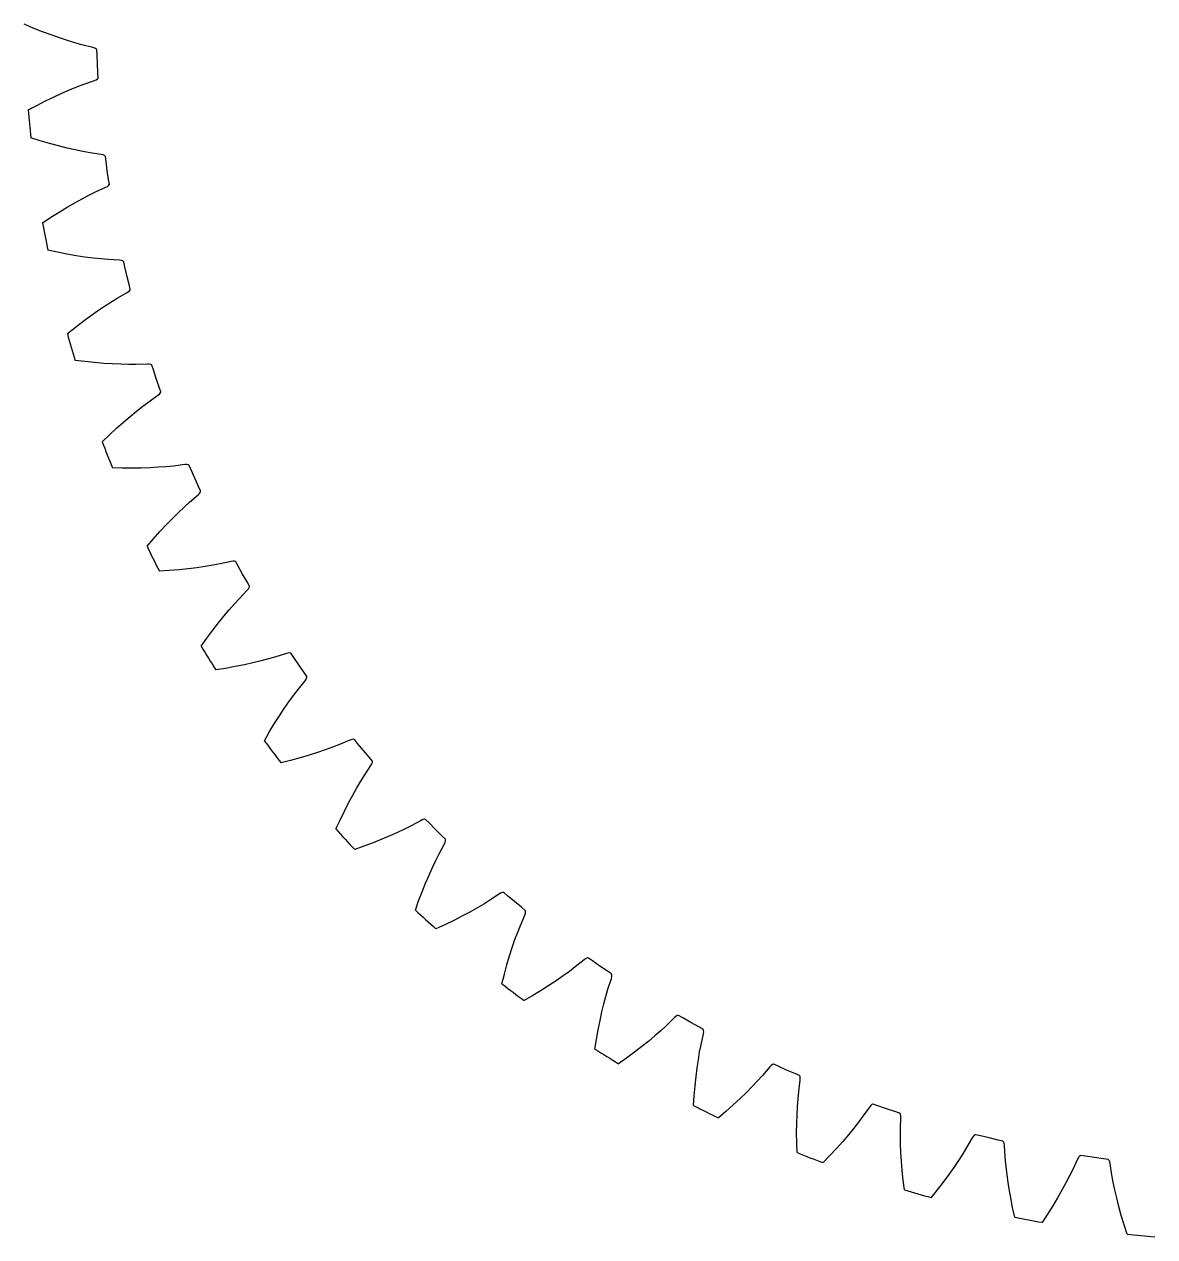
# Model space of a CAD drawing. Extents: x -35 to 35, y -35 to 35.
# Drawn here: x -35 to -2.83, y -34.88 to -0.4 of the extents above; entities that cross this region are included whole.
import ezdxf

# ---------------------------------------------------------------- set-up
doc = ezdxf.new("R2010")
doc.units = 0

msp = doc.modelspace()

# ---------------------------------------------------------------- linework, layer by layer
at = {"layer": 'layer0'}
for p, q in [((-34.74, -0.505), (-34.998, -0.396)), ((-34.481, -0.608), (-34.74, -0.505)), ((-34.232, -0.701), (-34.481, -0.608)), ((-33.996, -0.783), (-34.232, -0.701)), ((-33.771, -0.857), (-33.996, -0.783)), ((-33.558, -0.922), (-33.771, -0.857)), ((-33.356, -0.979), (-33.558, -0.922)), ((-33.045, -1.057), (-33.356, -0.979)), ((-32.994, -1.074), (-33.045, -1.057)), ((-32.957, -1.093), (-32.994, -1.074)), ((-32.936, -1.114), (-32.957, -1.093)), ((-32.932, -1.124), (-32.936, -1.114)), ((-32.926, -1.263), (-32.932, -1.124)), ((-32.915, -1.522), (-32.926, -1.263)), ((-32.902, -1.78), (-32.915, -1.522)), ((-33.304, -2.103), (-33.002, -1.996)), ((-33.002, -1.996), (-32.952, -1.975)), ((-32.952, -1.975), (-32.918, -1.953)), ((-32.918, -1.953), (-32.899, -1.93)), ((-32.895, -1.919), (-32.902, -1.78)), ((-32.899, -1.93), (-32.895, -1.919)), ((-34.151, -2.461), (-33.924, -2.357)), ((-33.924, -2.357), (-33.706, -2.262)), ((-33.706, -2.262), (-33.5, -2.178)), ((-33.5, -2.178), (-33.304, -2.103)), ((-34.885, -2.835), (-34.639, -2.703)), ((-34.639, -2.703), (-34.39, -2.576)), ((-34.39, -2.576), (-34.151, -2.461)), ((-34.545, -3.708), (-34.812, -3.623)), ((-34.278, -3.787), (-34.545, -3.708)), ((-34.022, -3.856), (-34.278, -3.787)), ((-33.779, -3.917), (-34.022, -3.856)), ((-33.548, -3.97), (-33.779, -3.917)), ((-33.33, -4.014), (-33.548, -3.97)), ((-33.123, -4.052), (-33.33, -4.014)), ((-32.806, -4.102), (-33.123, -4.052)), ((-32.754, -4.114), (-32.806, -4.102)), ((-32.716, -4.129), (-32.754, -4.114)), ((-32.693, -4.148), (-32.716, -4.129)), ((-32.687, -4.158), (-32.693, -4.148)), ((-32.669, -4.296), (-32.687, -4.158)), ((-32.634, -4.552), (-32.669, -4.296)), ((-32.597, -4.808), (-32.634, -4.552)), ((-32.577, -4.946), (-32.597, -4.808)), ((-33.156, -5.26), (-32.968, -5.167)), ((-32.968, -5.167), (-32.677, -5.033)), ((-32.677, -5.033), (-32.629, -5.007)), ((-32.629, -5.007), (-32.597, -4.982)), ((-32.597, -4.982), (-32.58, -4.957)), ((-32.58, -4.957), (-32.577, -4.946)), ((-33.778, -5.601), (-33.562, -5.477)), ((-33.562, -5.477), (-33.353, -5.363)), ((-33.353, -5.363), (-33.156, -5.26)), ((-34.241, -5.887), (-34.006, -5.738)), ((-34.006, -5.738), (-33.778, -5.601)), ((-34.475, -6.042), (-34.241, -5.887)), ((-34.056, -6.88), (-34.329, -6.82)), ((-33.782, -6.933), (-34.056, -6.88)), ((-33.521, -6.979), (-33.782, -6.933)), ((-33.274, -7.017), (-33.521, -6.979)), ((-33.038, -7.048), (-33.274, -7.017)), ((-32.818, -7.073), (-33.038, -7.048)), ((-32.608, -7.091), (-32.818, -7.073)), ((-32.288, -7.111), (-32.608, -7.091)), ((-32.234, -7.118), (-32.288, -7.111)), ((-32.195, -7.13), (-32.234, -7.118)), ((-32.171, -7.147), (-32.195, -7.13)), ((-32.164, -7.156), (-32.171, -7.147)), ((-32.133, -7.292), (-32.164, -7.156)), ((-32.075, -7.544), (-32.133, -7.292)), ((-32.015, -7.796), (-32.075, -7.544)), ((-31.982, -7.931), (-32.015, -7.796)), ((-31.984, -7.942), (-31.982, -7.931)), ((-32.53, -8.297), (-32.35, -8.187)), ((-32.35, -8.187), (-32.073, -8.026)), ((-32.073, -8.026), (-32.028, -7.996)), ((-32.028, -7.996), (-31.998, -7.968)), ((-31.998, -7.968), (-31.984, -7.942)), ((-33.117, -8.694), (-32.913, -8.55)), ((-32.913, -8.55), (-32.716, -8.417)), ((-32.716, -8.417), (-32.53, -8.297)), ((-33.552, -9.022), (-33.331, -8.852)), ((-33.331, -8.852), (-33.117, -8.694)), ((-33.77, -9.197), (-33.552, -9.022)), ((-33.276, -9.993), (-33.553, -9.958)), ((-32.998, -10.021), (-33.276, -9.993)), ((-32.734, -10.042), (-32.998, -10.021)), ((-32.484, -10.057), (-32.734, -10.042)), ((-32.247, -10.066), (-32.484, -10.057)), ((-32.025, -10.07), (-32.247, -10.066)), ((-31.815, -10.07), (-32.025, -10.07)), ((-31.494, -10.06), (-31.815, -10.07)), ((-31.44, -10.062), (-31.494, -10.06)), ((-31.4, -10.07), (-31.44, -10.062)), ((-31.374, -10.085), (-31.4, -10.07)), ((-31.367, -10.094), (-31.374, -10.085)), ((-31.323, -10.226), (-31.367, -10.094)), ((-31.242, -10.471), (-31.323, -10.226)), ((-31.159, -10.716), (-31.242, -10.471)), ((-31.457, -11.137), (-31.195, -10.951)), ((-31.195, -10.951), (-31.153, -10.917)), ((-31.114, -10.848), (-31.159, -10.716)), ((-31.153, -10.917), (-31.127, -10.886)), ((-31.127, -10.886), (-31.114, -10.86)), ((-31.114, -10.86), (-31.114, -10.848)), ((-31.8, -11.4), (-31.625, -11.263)), ((-31.625, -11.263), (-31.457, -11.137)), ((-32.372, -11.889), (-32.174, -11.713)), ((-32.174, -11.713), (-31.984, -11.55)), ((-31.984, -11.55), (-31.8, -11.4)), ((-32.577, -12.079), (-32.372, -11.889)), ((-32.777, -12.273), (-32.577, -12.079)), ((-32.212, -13.02), (-32.491, -13.012)), ((-31.933, -13.023), (-32.212, -13.02)), ((-31.668, -13.02), (-31.933, -13.023)), ((-31.418, -13.012), (-31.668, -13.02)), ((-31.181, -12.999), (-31.418, -13.012)), ((-30.959, -12.982), (-31.181, -12.999)), ((-30.75, -12.962), (-30.959, -12.982)), ((-30.432, -12.923), (-30.75, -12.962)), ((-30.378, -12.92), (-30.432, -12.923)), ((-30.337, -12.925), (-30.378, -12.92)), ((-30.31, -12.936), (-30.337, -12.925)), ((-30.302, -12.945), (-30.31, -12.936)), ((-30.246, -13.072), (-30.302, -12.945)), ((-30.142, -13.309), (-30.246, -13.072)), ((-30.037, -13.545), (-30.142, -13.309)), ((-30.295, -13.992), (-30.052, -13.783)), ((-30.052, -13.783), (-30.013, -13.745)), ((-29.98, -13.672), (-30.037, -13.545)), ((-30.013, -13.745), (-29.989, -13.712)), ((-29.989, -13.712), (-29.98, -13.684)), ((-29.98, -13.684), (-29.98, -13.672)), ((-30.613, -14.286), (-30.451, -14.133)), ((-30.451, -14.133), (-30.295, -13.992)), ((-30.956, -14.631), (-30.782, -14.452)), ((-30.782, -14.452), (-30.613, -14.286)), ((-31.323, -15.033), (-31.137, -14.825)), ((-31.137, -14.825), (-30.956, -14.631)), ((-31.505, -15.245), (-31.323, -15.033)), ((-30.083, -15.855), (-30.331, -15.886)), ((-29.848, -15.82), (-30.083, -15.855)), ((-29.629, -15.783), (-29.848, -15.82)), ((-29.423, -15.744), (-29.629, -15.783)), ((-29.109, -15.676), (-29.423, -15.744)), ((-29.056, -15.668), (-29.109, -15.676)), ((-29.015, -15.669), (-29.056, -15.668)), ((-28.987, -15.678), (-29.015, -15.669)), ((-28.978, -15.685), (-28.987, -15.678)), ((-28.911, -15.807), (-28.978, -15.685)), ((-28.786, -16.034), (-28.911, -15.807)), ((-30.873, -15.937), (-31.152, -15.954)), ((-30.595, -15.914), (-30.873, -15.937)), ((-30.331, -15.886), (-30.595, -15.914)), ((-28.659, -16.259), (-28.786, -16.034)), ((-28.875, -16.727), (-28.652, -16.497)), ((-28.591, -16.38), (-28.659, -16.259)), ((-28.652, -16.497), (-28.617, -16.456)), ((-28.617, -16.456), (-28.596, -16.421)), ((-28.596, -16.421), (-28.589, -16.392)), ((-28.589, -16.392), (-28.591, -16.38)), ((-29.164, -17.049), (-29.017, -16.882)), ((-29.017, -16.882), (-28.875, -16.727)), ((-29.474, -17.425), (-29.317, -17.231)), ((-29.317, -17.231), (-29.164, -17.049)), ((-29.636, -17.635), (-29.474, -17.425)), ((-29.964, -18.087), (-29.802, -17.859)), ((-29.802, -17.859), (-29.636, -17.635)), ((-27.445, -18.279), (-27.486, -18.282)), ((-27.417, -18.286), (-27.445, -18.279)), ((-28.736, -18.617), (-28.996, -18.669)), ((-28.492, -18.563), (-28.736, -18.617)), ((-28.261, -18.507), (-28.492, -18.563)), ((-28.047, -18.45), (-28.261, -18.507)), ((-27.844, -18.392), (-28.047, -18.45)), ((-27.539, -18.295), (-27.844, -18.392)), ((-27.486, -18.282), (-27.539, -18.295)), ((-27.407, -18.292), (-27.417, -18.286)), ((-27.329, -18.407), (-27.407, -18.292)), ((-27.184, -18.621), (-27.329, -18.407)), ((-27.037, -18.834), (-27.184, -18.621)), ((-29.271, -18.717), (-29.547, -18.761)), ((-28.996, -18.669), (-29.271, -18.717)), ((-26.958, -18.948), (-27.037, -18.834)), ((-26.959, -18.989), (-26.955, -18.96)), ((-26.955, -18.96), (-26.958, -18.948)), ((-27.208, -19.32), (-27.008, -19.07)), ((-27.008, -19.07), (-26.977, -19.026)), ((-26.977, -19.026), (-26.959, -18.989)), ((-27.466, -19.667), (-27.336, -19.488)), ((-27.336, -19.488), (-27.208, -19.32)), ((-27.74, -20.07), (-27.602, -19.862)), ((-27.602, -19.862), (-27.466, -19.667)), ((-28.027, -20.533), (-27.883, -20.294)), ((-27.883, -20.294), (-27.74, -20.07)), ((-28.167, -20.775), (-28.027, -20.533)), ((-26.433, -21.036), (-26.658, -21.113)), ((-26.225, -20.959), (-26.433, -21.036)), ((-26.029, -20.883), (-26.225, -20.959)), ((-25.733, -20.758), (-26.029, -20.883)), ((-25.682, -20.74), (-25.733, -20.758)), ((-25.642, -20.733), (-25.682, -20.74)), ((-25.613, -20.737), (-25.642, -20.733)), ((-25.602, -20.743), (-25.613, -20.737)), ((-25.514, -20.85), (-25.602, -20.743)), ((-25.35, -21.05), (-25.514, -20.85)), ((-27.419, -21.338), (-27.69, -21.407)), ((-27.15, -21.265), (-27.419, -21.338)), ((-26.896, -21.189), (-27.15, -21.265)), ((-26.658, -21.113), (-26.896, -21.189)), ((-25.184, -21.248), (-25.35, -21.05)), ((-25.094, -21.355), (-25.184, -21.248)), ((-25.09, -21.366), (-25.094, -21.355)), ((-25.092, -21.396), (-25.09, -21.366)), ((-25.31, -21.748), (-25.133, -21.481)), ((-25.133, -21.481), (-25.106, -21.434)), ((-25.106, -21.434), (-25.092, -21.396)), ((-25.535, -22.118), (-25.421, -21.927)), ((-25.421, -21.927), (-25.31, -21.748)), ((-25.77, -22.544), (-25.652, -22.324)), ((-25.652, -22.324), (-25.535, -22.118)), ((-25.891, -22.78), (-25.77, -22.544)), ((-26.13, -23.285), (-26.013, -23.031)), ((-26.013, -23.031), (-25.891, -22.78)), ((-23.708, -23.043), (-23.991, -23.195)), ((-23.659, -23.021), (-23.708, -23.043)), ((-23.619, -23.011), (-23.659, -23.021)), ((-23.59, -23.012), (-23.619, -23.011)), ((-23.579, -23.017), (-23.59, -23.012)), ((-23.481, -23.116), (-23.579, -23.017)), ((-24.38, -23.385), (-24.596, -23.482)), ((-24.179, -23.289), (-24.38, -23.385)), ((-23.991, -23.195), (-24.179, -23.289)), ((-23.299, -23.299), (-23.481, -23.116)), ((-23.116, -23.481), (-23.299, -23.299)), ((-25.333, -23.777), (-25.597, -23.87)), ((-25.072, -23.679), (-25.333, -23.777)), ((-24.826, -23.58), (-25.072, -23.679)), ((-24.596, -23.482), (-24.826, -23.58)), ((-23.195, -23.991), (-23.043, -23.708)), ((-23.017, -23.579), (-23.116, -23.481)), ((-23.043, -23.708), (-23.021, -23.659)), ((-23.021, -23.659), (-23.011, -23.619)), ((-23.012, -23.59), (-23.017, -23.579)), ((-23.011, -23.619), (-23.012, -23.59)), ((-23.289, -24.179), (-23.195, -23.991)), ((-23.482, -24.596), (-23.385, -24.38)), ((-23.385, -24.38), (-23.289, -24.179)), ((-23.679, -25.072), (-23.58, -24.826)), ((-23.58, -24.826), (-23.482, -24.596)), ((-23.777, -25.333), (-23.679, -25.072)), ((-21.481, -25.133), (-21.748, -25.31)), ((-21.434, -25.106), (-21.481, -25.133)), ((-21.396, -25.092), (-21.434, -25.106)), ((-21.366, -25.09), (-21.396, -25.092)), ((-21.355, -25.094), (-21.366, -25.09)), ((-21.248, -25.184), (-21.355, -25.094)), ((-23.87, -25.597), (-23.777, -25.333)), ((-21.927, -25.421), (-22.118, -25.535)), ((-21.748, -25.31), (-21.927, -25.421)), ((-21.05, -25.35), (-21.248, -25.184)), ((-20.85, -25.514), (-21.05, -25.35)), ((-20.743, -25.602), (-20.85, -25.514)), ((-22.544, -25.77), (-22.78, -25.891)), ((-22.324, -25.652), (-22.544, -25.77)), ((-22.118, -25.535), (-22.324, -25.652)), ((-20.883, -26.029), (-20.758, -25.733)), ((-20.758, -25.733), (-20.74, -25.682)), ((-20.737, -25.613), (-20.743, -25.602)), ((-20.74, -25.682), (-20.733, -25.642)), ((-20.733, -25.642), (-20.737, -25.613)), ((-23.031, -26.013), (-23.285, -26.13)), ((-22.78, -25.891), (-23.031, -26.013)), ((-20.959, -26.225), (-20.883, -26.029)), ((-21.113, -26.658), (-21.036, -26.433)), ((-21.036, -26.433), (-20.959, -26.225)), ((-21.265, -27.15), (-21.189, -26.896)), ((-21.189, -26.896), (-21.113, -26.658)), ((-21.338, -27.419), (-21.265, -27.15)), ((-19.32, -27.208), (-19.488, -27.336)), ((-19.07, -27.008), (-19.32, -27.208)), ((-19.026, -26.977), (-19.07, -27.008)), ((-18.989, -26.959), (-19.026, -26.977)), ((-18.96, -26.955), (-18.989, -26.959)), ((-18.948, -26.958), (-18.96, -26.955)), ((-18.834, -27.037), (-18.948, -26.958)), ((-18.621, -27.184), (-18.834, -27.037)), ((-18.407, -27.329), (-18.621, -27.184)), ((-21.407, -27.69), (-21.338, -27.419)), ((-19.667, -27.466), (-19.862, -27.602)), ((-19.488, -27.336), (-19.667, -27.466)), ((-18.292, -27.407), (-18.407, -27.329)), ((-18.392, -27.844), (-18.295, -27.539)), ((-18.295, -27.539), (-18.282, -27.486)), ((-18.286, -27.417), (-18.292, -27.407)), ((-18.279, -27.445), (-18.286, -27.417)), ((-18.282, -27.486), (-18.279, -27.445)), ((-20.294, -27.883), (-20.533, -28.027)), ((-20.07, -27.74), (-20.294, -27.883)), ((-19.862, -27.602), (-20.07, -27.74)), ((-18.45, -28.047), (-18.392, -27.844)), ((-20.533, -28.027), (-20.775, -28.167)), ((-18.563, -28.492), (-18.507, -28.261)), ((-18.507, -28.261), (-18.45, -28.047)), ((-18.617, -28.736), (-18.563, -28.492)), ((-16.456, -28.617), (-16.497, -28.652)), ((-16.421, -28.596), (-16.456, -28.617)), ((-16.392, -28.589), (-16.421, -28.596)), ((-16.38, -28.591), (-16.392, -28.589)), ((-16.259, -28.659), (-16.38, -28.591)), ((-18.669, -28.996), (-18.617, -28.736)), ((-16.727, -28.875), (-16.882, -29.017)), ((-16.497, -28.652), (-16.727, -28.875)), ((-16.034, -28.786), (-16.259, -28.659)), ((-15.807, -28.911), (-16.034, -28.786)), ((-15.685, -28.978), (-15.807, -28.911)), ((-18.761, -29.547), (-18.717, -29.271)), ((-18.717, -29.271), (-18.669, -28.996)), ((-17.049, -29.164), (-17.231, -29.317)), ((-16.882, -29.017), (-17.049, -29.164)), ((-15.744, -29.423), (-15.676, -29.109)), ((-15.678, -28.987), (-15.685, -28.978)), ((-15.669, -29.015), (-15.678, -28.987)), ((-15.676, -29.109), (-15.668, -29.056)), ((-15.668, -29.056), (-15.669, -29.015)), ((-17.635, -29.636), (-17.859, -29.802)), ((-17.425, -29.474), (-17.635, -29.636)), ((-17.231, -29.317), (-17.425, -29.474)), ((-15.82, -29.848), (-15.783, -29.629)), ((-15.783, -29.629), (-15.744, -29.423)), ((-17.859, -29.802), (-18.087, -29.964)), ((-15.855, -30.083), (-15.82, -29.848)), ((-13.712, -29.989), (-13.745, -30.013)), ((-13.684, -29.98), (-13.712, -29.989)), ((-13.672, -29.98), (-13.684, -29.98)), ((-13.545, -30.037), (-13.672, -29.98)), ((-15.914, -30.595), (-15.886, -30.331)), ((-15.886, -30.331), (-15.855, -30.083)), ((-13.992, -30.295), (-14.133, -30.451)), ((-13.783, -30.052), (-13.992, -30.295)), ((-13.745, -30.013), (-13.783, -30.052)), ((-13.309, -30.142), (-13.545, -30.037)), ((-13.072, -30.246), (-13.309, -30.142)), ((-12.945, -30.302), (-13.072, -30.246)), ((-12.936, -30.31), (-12.945, -30.302)), ((-12.925, -30.337), (-12.936, -30.31)), ((-12.92, -30.378), (-12.925, -30.337)), ((-15.937, -30.873), (-15.914, -30.595)), ((-14.286, -30.613), (-14.452, -30.782)), ((-14.133, -30.451), (-14.286, -30.613)), ((-12.962, -30.75), (-12.923, -30.432)), ((-12.923, -30.432), (-12.92, -30.378)), ((-15.954, -31.152), (-15.937, -30.873)), ((-14.631, -30.956), (-14.825, -31.137)), ((-14.452, -30.782), (-14.631, -30.956)), ((-12.999, -31.181), (-12.982, -30.959)), ((-12.982, -30.959), (-12.962, -30.75)), ((-15.033, -31.323), (-15.245, -31.505)), ((-14.825, -31.137), (-15.033, -31.323)), ((-13.012, -31.418), (-12.999, -31.181)), ((-10.951, -31.195), (-11.137, -31.457)), ((-10.917, -31.153), (-10.951, -31.195)), ((-10.886, -31.127), (-10.917, -31.153)), ((-10.86, -31.114), (-10.886, -31.127)), ((-10.848, -31.114), (-10.86, -31.114)), ((-10.716, -31.159), (-10.848, -31.114)), ((-10.471, -31.242), (-10.716, -31.159)), ((-10.226, -31.323), (-10.471, -31.242)), ((-10.094, -31.367), (-10.226, -31.323)), ((-10.085, -31.374), (-10.094, -31.367)), ((-10.07, -31.4), (-10.085, -31.374)), ((-13.023, -31.933), (-13.02, -31.668)), ((-13.02, -31.668), (-13.012, -31.418)), ((-11.263, -31.625), (-11.4, -31.8)), ((-11.137, -31.457), (-11.263, -31.625)), ((-10.062, -31.44), (-10.07, -31.4)), ((-10.07, -31.815), (-10.06, -31.494)), ((-10.06, -31.494), (-10.062, -31.44)), ((-13.02, -32.212), (-13.023, -31.933)), ((-11.55, -31.984), (-11.713, -32.174)), ((-11.4, -31.8), (-11.55, -31.984)), ((-10.07, -32.025), (-10.07, -31.815)), ((-10.066, -32.247), (-10.07, -32.025)), ((-8.026, -32.073), (-8.187, -32.35)), ((-7.996, -32.028), (-8.026, -32.073)), ((-7.968, -31.998), (-7.996, -32.028)), ((-7.942, -31.984), (-7.968, -31.998)), ((-7.931, -31.982), (-7.942, -31.984)), ((-7.796, -32.015), (-7.931, -31.982)), ((-7.544, -32.075), (-7.796, -32.015)), ((-7.292, -32.133), (-7.544, -32.075)), ((-13.012, -32.491), (-13.02, -32.212)), ((-11.889, -32.372), (-12.079, -32.577)), ((-11.713, -32.174), (-11.889, -32.372)), ((-10.057, -32.484), (-10.066, -32.247)), ((-8.187, -32.35), (-8.297, -32.53)), ((-7.156, -32.164), (-7.292, -32.133)), ((-7.147, -32.171), (-7.156, -32.164)), ((-7.13, -32.195), (-7.147, -32.171)), ((-7.118, -32.234), (-7.13, -32.195)), ((-7.111, -32.288), (-7.118, -32.234)), ((-7.091, -32.608), (-7.111, -32.288)), ((-12.079, -32.577), (-12.273, -32.777)), ((-10.042, -32.734), (-10.057, -32.484)), ((-10.021, -32.998), (-10.042, -32.734)), ((-8.417, -32.716), (-8.55, -32.913)), ((-8.297, -32.53), (-8.417, -32.716)), ((-7.073, -32.818), (-7.091, -32.608)), ((-5.033, -32.677), (-5.167, -32.968)), ((-5.007, -32.629), (-5.033, -32.677)), ((-4.982, -32.597), (-5.007, -32.629)), ((-4.957, -32.58), (-4.982, -32.597)), ((-4.946, -32.577), (-4.957, -32.58)), ((-4.808, -32.597), (-4.946, -32.577)), ((-4.552, -32.634), (-4.808, -32.597)), ((-4.296, -32.669), (-4.552, -32.634)), ((-4.158, -32.687), (-4.296, -32.669)), ((-4.148, -32.693), (-4.158, -32.687)), ((-4.129, -32.716), (-4.148, -32.693)), ((-4.114, -32.754), (-4.129, -32.716)), ((-4.102, -32.806), (-4.114, -32.754)), ((-9.993, -33.276), (-10.021, -32.998)), ((-8.55, -32.913), (-8.694, -33.117)), ((-7.048, -33.038), (-7.073, -32.818)), ((-7.017, -33.274), (-7.048, -33.038)), ((-5.167, -32.968), (-5.26, -33.156)), ((-4.052, -33.123), (-4.102, -32.806)), ((-9.958, -33.553), (-9.993, -33.276)), ((-8.852, -33.331), (-9.022, -33.552)), ((-8.694, -33.117), (-8.852, -33.331)), ((-6.979, -33.521), (-7.017, -33.274)), ((-5.363, -33.353), (-5.477, -33.562)), ((-5.26, -33.156), (-5.363, -33.353)), ((-4.014, -33.33), (-4.052, -33.123)), ((-3.97, -33.548), (-4.014, -33.33)), ((-9.022, -33.552), (-9.197, -33.77)), ((-6.933, -33.782), (-6.979, -33.521)), ((-6.88, -34.056), (-6.933, -33.782)), ((-5.601, -33.778), (-5.738, -34.006)), ((-5.477, -33.562), (-5.601, -33.778)), ((-3.917, -33.779), (-3.97, -33.548)), ((-3.856, -34.022), (-3.917, -33.779)), ((-6.82, -34.329), (-6.88, -34.056)), ((-5.738, -34.006), (-5.887, -34.241)), ((-3.787, -34.278), (-3.856, -34.022)), ((-5.887, -34.241), (-6.042, -34.475)), ((-3.708, -34.545), (-3.787, -34.278)), ((-3.623, -34.812), (-3.708, -34.545))]:
    msp.add_line(p, q, dxfattribs=at)
for start, end in [(184.646, 185.9422), (189.9401, 191.2364), (195.2342, 196.5305), (200.5283, 201.8246), (205.8225, 207.1187), (211.1166, 212.4128), (216.4107, 217.7069), (221.7048, 223.0011), (226.9989, 228.2952), (232.2931, 233.5893), (237.5872, 238.8834), (242.8813, 244.1775), (248.1754, 249.4717), (253.4695, 254.7658), (258.7636, 260.0599), (264.0578, 265.354)]:
    msp.add_arc((0, 0), 35, start, end, dxfattribs=at)
at = {"layer": 'layer1'}
for p, q in [((-34.74, -0.505), (-34.998, -0.396)), ((-34.481, -0.608), (-34.74, -0.505)), ((-34.232, -0.701), (-34.481, -0.608)), ((-33.996, -0.783), (-34.232, -0.701)), ((-33.771, -0.857), (-33.996, -0.783)), ((-33.558, -0.922), (-33.771, -0.857)), ((-33.356, -0.979), (-33.558, -0.922)), ((-33.045, -1.057), (-33.356, -0.979)), ((-32.994, -1.074), (-33.045, -1.057)), ((-32.957, -1.093), (-32.994, -1.074)), ((-32.936, -1.114), (-32.957, -1.093)), ((-32.932, -1.124), (-32.936, -1.114)), ((-32.926, -1.263), (-32.932, -1.124)), ((-32.915, -1.522), (-32.926, -1.263)), ((-32.902, -1.78), (-32.915, -1.522)), ((-33.304, -2.103), (-33.002, -1.996)), ((-33.002, -1.996), (-32.952, -1.975)), ((-32.952, -1.975), (-32.918, -1.953)), ((-32.918, -1.953), (-32.899, -1.93)), ((-32.895, -1.919), (-32.902, -1.78)), ((-32.899, -1.93), (-32.895, -1.919)), ((-34.151, -2.461), (-33.924, -2.357)), ((-33.924, -2.357), (-33.706, -2.262)), ((-33.706, -2.262), (-33.5, -2.178)), ((-33.5, -2.178), (-33.304, -2.103)), ((-34.885, -2.835), (-34.639, -2.703)), ((-34.639, -2.703), (-34.39, -2.576)), ((-34.39, -2.576), (-34.151, -2.461)), ((-34.545, -3.708), (-34.812, -3.623)), ((-34.278, -3.787), (-34.545, -3.708)), ((-34.022, -3.856), (-34.278, -3.787)), ((-33.779, -3.917), (-34.022, -3.856)), ((-33.548, -3.97), (-33.779, -3.917)), ((-33.33, -4.014), (-33.548, -3.97)), ((-33.123, -4.052), (-33.33, -4.014)), ((-32.806, -4.102), (-33.123, -4.052)), ((-32.754, -4.114), (-32.806, -4.102)), ((-32.716, -4.129), (-32.754, -4.114)), ((-32.693, -4.148), (-32.716, -4.129)), ((-32.687, -4.158), (-32.693, -4.148)), ((-32.669, -4.296), (-32.687, -4.158)), ((-32.634, -4.552), (-32.669, -4.296)), ((-32.597, -4.808), (-32.634, -4.552)), ((-32.577, -4.946), (-32.597, -4.808)), ((-33.156, -5.26), (-32.968, -5.167)), ((-32.968, -5.167), (-32.677, -5.033)), ((-32.677, -5.033), (-32.629, -5.007)), ((-32.629, -5.007), (-32.597, -4.982)), ((-32.597, -4.982), (-32.58, -4.957)), ((-32.58, -4.957), (-32.577, -4.946)), ((-33.778, -5.601), (-33.562, -5.477)), ((-33.562, -5.477), (-33.353, -5.363)), ((-33.353, -5.363), (-33.156, -5.26)), ((-34.241, -5.887), (-34.006, -5.738)), ((-34.006, -5.738), (-33.778, -5.601)), ((-34.475, -6.042), (-34.241, -5.887)), ((-34.056, -6.88), (-34.329, -6.82)), ((-33.782, -6.933), (-34.056, -6.88)), ((-33.521, -6.979), (-33.782, -6.933)), ((-33.274, -7.017), (-33.521, -6.979)), ((-33.038, -7.048), (-33.274, -7.017)), ((-32.818, -7.073), (-33.038, -7.048)), ((-32.608, -7.091), (-32.818, -7.073)), ((-32.288, -7.111), (-32.608, -7.091)), ((-32.234, -7.118), (-32.288, -7.111)), ((-32.195, -7.13), (-32.234, -7.118)), ((-32.171, -7.147), (-32.195, -7.13)), ((-32.164, -7.156), (-32.171, -7.147)), ((-32.133, -7.292), (-32.164, -7.156)), ((-32.075, -7.544), (-32.133, -7.292)), ((-32.015, -7.796), (-32.075, -7.544)), ((-31.982, -7.931), (-32.015, -7.796)), ((-31.984, -7.942), (-31.982, -7.931)), ((-32.53, -8.297), (-32.35, -8.187)), ((-32.35, -8.187), (-32.073, -8.026)), ((-32.073, -8.026), (-32.028, -7.996)), ((-32.028, -7.996), (-31.998, -7.968)), ((-31.998, -7.968), (-31.984, -7.942)), ((-33.117, -8.694), (-32.913, -8.55)), ((-32.913, -8.55), (-32.716, -8.417)), ((-32.716, -8.417), (-32.53, -8.297)), ((-33.552, -9.022), (-33.331, -8.852)), ((-33.331, -8.852), (-33.117, -8.694)), ((-33.77, -9.197), (-33.552, -9.022)), ((-33.276, -9.993), (-33.553, -9.958)), ((-32.998, -10.021), (-33.276, -9.993)), ((-32.734, -10.042), (-32.998, -10.021)), ((-32.484, -10.057), (-32.734, -10.042)), ((-32.247, -10.066), (-32.484, -10.057)), ((-32.025, -10.07), (-32.247, -10.066)), ((-31.815, -10.07), (-32.025, -10.07)), ((-31.494, -10.06), (-31.815, -10.07)), ((-31.44, -10.062), (-31.494, -10.06)), ((-31.4, -10.07), (-31.44, -10.062)), ((-31.374, -10.085), (-31.4, -10.07)), ((-31.367, -10.094), (-31.374, -10.085)), ((-31.323, -10.226), (-31.367, -10.094)), ((-31.242, -10.471), (-31.323, -10.226)), ((-31.159, -10.716), (-31.242, -10.471)), ((-31.457, -11.137), (-31.195, -10.951)), ((-31.195, -10.951), (-31.153, -10.917)), ((-31.114, -10.848), (-31.159, -10.716)), ((-31.153, -10.917), (-31.127, -10.886)), ((-31.127, -10.886), (-31.114, -10.86)), ((-31.114, -10.86), (-31.114, -10.848)), ((-31.8, -11.4), (-31.625, -11.263)), ((-31.625, -11.263), (-31.457, -11.137)), ((-32.372, -11.889), (-32.174, -11.713)), ((-32.174, -11.713), (-31.984, -11.55)), ((-31.984, -11.55), (-31.8, -11.4)), ((-32.577, -12.079), (-32.372, -11.889)), ((-32.777, -12.273), (-32.577, -12.079)), ((-32.212, -13.02), (-32.491, -13.012)), ((-31.933, -13.023), (-32.212, -13.02)), ((-31.668, -13.02), (-31.933, -13.023)), ((-31.418, -13.012), (-31.668, -13.02)), ((-31.181, -12.999), (-31.418, -13.012)), ((-30.959, -12.982), (-31.181, -12.999)), ((-30.75, -12.962), (-30.959, -12.982)), ((-30.432, -12.923), (-30.75, -12.962)), ((-30.378, -12.92), (-30.432, -12.923)), ((-30.337, -12.925), (-30.378, -12.92)), ((-30.31, -12.936), (-30.337, -12.925)), ((-30.302, -12.945), (-30.31, -12.936)), ((-30.246, -13.072), (-30.302, -12.945)), ((-30.142, -13.309), (-30.246, -13.072)), ((-30.037, -13.545), (-30.142, -13.309)), ((-30.295, -13.992), (-30.052, -13.783)), ((-30.052, -13.783), (-30.013, -13.745)), ((-29.98, -13.672), (-30.037, -13.545)), ((-30.013, -13.745), (-29.989, -13.712)), ((-29.989, -13.712), (-29.98, -13.684)), ((-29.98, -13.684), (-29.98, -13.672)), ((-30.613, -14.286), (-30.451, -14.133)), ((-30.451, -14.133), (-30.295, -13.992)), ((-30.956, -14.631), (-30.782, -14.452)), ((-30.782, -14.452), (-30.613, -14.286)), ((-31.323, -15.033), (-31.137, -14.825)), ((-31.137, -14.825), (-30.956, -14.631)), ((-31.505, -15.245), (-31.323, -15.033)), ((-30.083, -15.855), (-30.331, -15.886)), ((-29.848, -15.82), (-30.083, -15.855)), ((-29.629, -15.783), (-29.848, -15.82)), ((-29.423, -15.744), (-29.629, -15.783)), ((-29.109, -15.676), (-29.423, -15.744)), ((-29.056, -15.668), (-29.109, -15.676)), ((-29.015, -15.669), (-29.056, -15.668)), ((-28.987, -15.678), (-29.015, -15.669)), ((-28.978, -15.685), (-28.987, -15.678)), ((-28.911, -15.807), (-28.978, -15.685)), ((-28.786, -16.034), (-28.911, -15.807)), ((-30.873, -15.937), (-31.152, -15.954)), ((-30.595, -15.914), (-30.873, -15.937)), ((-30.331, -15.886), (-30.595, -15.914)), ((-28.659, -16.259), (-28.786, -16.034)), ((-28.875, -16.727), (-28.652, -16.497)), ((-28.591, -16.38), (-28.659, -16.259)), ((-28.652, -16.497), (-28.617, -16.456)), ((-28.617, -16.456), (-28.596, -16.421)), ((-28.596, -16.421), (-28.589, -16.392)), ((-28.589, -16.392), (-28.591, -16.38)), ((-29.164, -17.049), (-29.017, -16.882)), ((-29.017, -16.882), (-28.875, -16.727)), ((-29.474, -17.425), (-29.317, -17.231)), ((-29.317, -17.231), (-29.164, -17.049)), ((-29.636, -17.635), (-29.474, -17.425)), ((-29.964, -18.087), (-29.802, -17.859)), ((-29.802, -17.859), (-29.636, -17.635)), ((-27.445, -18.279), (-27.486, -18.282)), ((-27.417, -18.286), (-27.445, -18.279)), ((-28.736, -18.617), (-28.996, -18.669)), ((-28.492, -18.563), (-28.736, -18.617)), ((-28.261, -18.507), (-28.492, -18.563)), ((-28.047, -18.45), (-28.261, -18.507)), ((-27.844, -18.392), (-28.047, -18.45)), ((-27.539, -18.295), (-27.844, -18.392)), ((-27.486, -18.282), (-27.539, -18.295)), ((-27.407, -18.292), (-27.417, -18.286)), ((-27.329, -18.407), (-27.407, -18.292)), ((-27.184, -18.621), (-27.329, -18.407)), ((-27.037, -18.834), (-27.184, -18.621)), ((-29.271, -18.717), (-29.547, -18.761)), ((-28.996, -18.669), (-29.271, -18.717)), ((-26.958, -18.948), (-27.037, -18.834)), ((-26.959, -18.989), (-26.955, -18.96)), ((-26.955, -18.96), (-26.958, -18.948)), ((-27.208, -19.32), (-27.008, -19.07)), ((-27.008, -19.07), (-26.977, -19.026)), ((-26.977, -19.026), (-26.959, -18.989)), ((-27.466, -19.667), (-27.336, -19.488)), ((-27.336, -19.488), (-27.208, -19.32)), ((-27.74, -20.07), (-27.602, -19.862)), ((-27.602, -19.862), (-27.466, -19.667)), ((-28.027, -20.533), (-27.883, -20.294)), ((-27.883, -20.294), (-27.74, -20.07)), ((-28.167, -20.775), (-28.027, -20.533)), ((-26.433, -21.036), (-26.658, -21.113)), ((-26.225, -20.959), (-26.433, -21.036)), ((-26.029, -20.883), (-26.225, -20.959)), ((-25.733, -20.758), (-26.029, -20.883)), ((-25.682, -20.74), (-25.733, -20.758)), ((-25.642, -20.733), (-25.682, -20.74)), ((-25.613, -20.737), (-25.642, -20.733)), ((-25.602, -20.743), (-25.613, -20.737)), ((-25.514, -20.85), (-25.602, -20.743)), ((-25.35, -21.05), (-25.514, -20.85)), ((-27.419, -21.338), (-27.69, -21.407)), ((-27.15, -21.265), (-27.419, -21.338)), ((-26.896, -21.189), (-27.15, -21.265)), ((-26.658, -21.113), (-26.896, -21.189)), ((-25.184, -21.248), (-25.35, -21.05)), ((-25.094, -21.355), (-25.184, -21.248)), ((-25.09, -21.366), (-25.094, -21.355)), ((-25.092, -21.396), (-25.09, -21.366)), ((-25.31, -21.748), (-25.133, -21.481)), ((-25.133, -21.481), (-25.106, -21.434)), ((-25.106, -21.434), (-25.092, -21.396)), ((-25.535, -22.118), (-25.421, -21.927)), ((-25.421, -21.927), (-25.31, -21.748)), ((-25.77, -22.544), (-25.652, -22.324)), ((-25.652, -22.324), (-25.535, -22.118)), ((-25.891, -22.78), (-25.77, -22.544)), ((-26.13, -23.285), (-26.013, -23.031)), ((-26.013, -23.031), (-25.891, -22.78)), ((-23.708, -23.043), (-23.991, -23.195)), ((-23.659, -23.021), (-23.708, -23.043)), ((-23.619, -23.011), (-23.659, -23.021)), ((-23.59, -23.012), (-23.619, -23.011)), ((-23.579, -23.017), (-23.59, -23.012)), ((-23.481, -23.116), (-23.579, -23.017)), ((-24.38, -23.385), (-24.596, -23.482)), ((-24.179, -23.289), (-24.38, -23.385)), ((-23.991, -23.195), (-24.179, -23.289)), ((-23.299, -23.299), (-23.481, -23.116)), ((-23.116, -23.481), (-23.299, -23.299)), ((-25.333, -23.777), (-25.597, -23.87)), ((-25.072, -23.679), (-25.333, -23.777)), ((-24.826, -23.58), (-25.072, -23.679)), ((-24.596, -23.482), (-24.826, -23.58)), ((-23.195, -23.991), (-23.043, -23.708)), ((-23.017, -23.579), (-23.116, -23.481)), ((-23.043, -23.708), (-23.021, -23.659)), ((-23.021, -23.659), (-23.011, -23.619)), ((-23.012, -23.59), (-23.017, -23.579)), ((-23.011, -23.619), (-23.012, -23.59)), ((-23.289, -24.179), (-23.195, -23.991)), ((-23.482, -24.596), (-23.385, -24.38)), ((-23.385, -24.38), (-23.289, -24.179)), ((-23.679, -25.072), (-23.58, -24.826)), ((-23.58, -24.826), (-23.482, -24.596)), ((-23.777, -25.333), (-23.679, -25.072)), ((-21.481, -25.133), (-21.748, -25.31)), ((-21.434, -25.106), (-21.481, -25.133)), ((-21.396, -25.092), (-21.434, -25.106)), ((-21.366, -25.09), (-21.396, -25.092)), ((-21.355, -25.094), (-21.366, -25.09)), ((-21.248, -25.184), (-21.355, -25.094)), ((-23.87, -25.597), (-23.777, -25.333)), ((-21.927, -25.421), (-22.118, -25.535)), ((-21.748, -25.31), (-21.927, -25.421)), ((-21.05, -25.35), (-21.248, -25.184)), ((-20.85, -25.514), (-21.05, -25.35)), ((-20.743, -25.602), (-20.85, -25.514)), ((-22.544, -25.77), (-22.78, -25.891)), ((-22.324, -25.652), (-22.544, -25.77)), ((-22.118, -25.535), (-22.324, -25.652)), ((-20.883, -26.029), (-20.758, -25.733)), ((-20.758, -25.733), (-20.74, -25.682)), ((-20.737, -25.613), (-20.743, -25.602)), ((-20.74, -25.682), (-20.733, -25.642)), ((-20.733, -25.642), (-20.737, -25.613)), ((-23.031, -26.013), (-23.285, -26.13)), ((-22.78, -25.891), (-23.031, -26.013)), ((-20.959, -26.225), (-20.883, -26.029)), ((-21.113, -26.658), (-21.036, -26.433)), ((-21.036, -26.433), (-20.959, -26.225)), ((-21.265, -27.15), (-21.189, -26.896)), ((-21.189, -26.896), (-21.113, -26.658)), ((-21.338, -27.419), (-21.265, -27.15)), ((-19.32, -27.208), (-19.488, -27.336)), ((-19.07, -27.008), (-19.32, -27.208)), ((-19.026, -26.977), (-19.07, -27.008)), ((-18.989, -26.959), (-19.026, -26.977)), ((-18.96, -26.955), (-18.989, -26.959)), ((-18.948, -26.958), (-18.96, -26.955)), ((-18.834, -27.037), (-18.948, -26.958)), ((-18.621, -27.184), (-18.834, -27.037)), ((-18.407, -27.329), (-18.621, -27.184)), ((-21.407, -27.69), (-21.338, -27.419)), ((-19.667, -27.466), (-19.862, -27.602)), ((-19.488, -27.336), (-19.667, -27.466)), ((-18.292, -27.407), (-18.407, -27.329)), ((-18.392, -27.844), (-18.295, -27.539)), ((-18.295, -27.539), (-18.282, -27.486)), ((-18.286, -27.417), (-18.292, -27.407)), ((-18.279, -27.445), (-18.286, -27.417)), ((-18.282, -27.486), (-18.279, -27.445)), ((-20.294, -27.883), (-20.533, -28.027)), ((-20.07, -27.74), (-20.294, -27.883)), ((-19.862, -27.602), (-20.07, -27.74)), ((-18.45, -28.047), (-18.392, -27.844)), ((-20.533, -28.027), (-20.775, -28.167)), ((-18.563, -28.492), (-18.507, -28.261)), ((-18.507, -28.261), (-18.45, -28.047)), ((-18.617, -28.736), (-18.563, -28.492)), ((-16.456, -28.617), (-16.497, -28.652)), ((-16.421, -28.596), (-16.456, -28.617)), ((-16.392, -28.589), (-16.421, -28.596)), ((-16.38, -28.591), (-16.392, -28.589)), ((-16.259, -28.659), (-16.38, -28.591)), ((-18.669, -28.996), (-18.617, -28.736)), ((-16.727, -28.875), (-16.882, -29.017)), ((-16.497, -28.652), (-16.727, -28.875)), ((-16.034, -28.786), (-16.259, -28.659)), ((-15.807, -28.911), (-16.034, -28.786)), ((-15.685, -28.978), (-15.807, -28.911)), ((-18.761, -29.547), (-18.717, -29.271)), ((-18.717, -29.271), (-18.669, -28.996)), ((-17.049, -29.164), (-17.231, -29.317)), ((-16.882, -29.017), (-17.049, -29.164)), ((-15.744, -29.423), (-15.676, -29.109)), ((-15.678, -28.987), (-15.685, -28.978)), ((-15.669, -29.015), (-15.678, -28.987)), ((-15.676, -29.109), (-15.668, -29.056)), ((-15.668, -29.056), (-15.669, -29.015)), ((-17.635, -29.636), (-17.859, -29.802)), ((-17.425, -29.474), (-17.635, -29.636)), ((-17.231, -29.317), (-17.425, -29.474)), ((-15.82, -29.848), (-15.783, -29.629)), ((-15.783, -29.629), (-15.744, -29.423)), ((-17.859, -29.802), (-18.087, -29.964)), ((-15.855, -30.083), (-15.82, -29.848)), ((-13.712, -29.989), (-13.745, -30.013)), ((-13.684, -29.98), (-13.712, -29.989)), ((-13.672, -29.98), (-13.684, -29.98)), ((-13.545, -30.037), (-13.672, -29.98)), ((-15.914, -30.595), (-15.886, -30.331)), ((-15.886, -30.331), (-15.855, -30.083)), ((-13.992, -30.295), (-14.133, -30.451)), ((-13.783, -30.052), (-13.992, -30.295)), ((-13.745, -30.013), (-13.783, -30.052)), ((-13.309, -30.142), (-13.545, -30.037)), ((-13.072, -30.246), (-13.309, -30.142)), ((-12.945, -30.302), (-13.072, -30.246)), ((-12.936, -30.31), (-12.945, -30.302)), ((-12.925, -30.337), (-12.936, -30.31)), ((-12.92, -30.378), (-12.925, -30.337)), ((-15.937, -30.873), (-15.914, -30.595)), ((-14.286, -30.613), (-14.452, -30.782)), ((-14.133, -30.451), (-14.286, -30.613)), ((-12.962, -30.75), (-12.923, -30.432)), ((-12.923, -30.432), (-12.92, -30.378)), ((-15.954, -31.152), (-15.937, -30.873)), ((-14.631, -30.956), (-14.825, -31.137)), ((-14.452, -30.782), (-14.631, -30.956)), ((-12.999, -31.181), (-12.982, -30.959)), ((-12.982, -30.959), (-12.962, -30.75)), ((-15.033, -31.323), (-15.245, -31.505)), ((-14.825, -31.137), (-15.033, -31.323)), ((-13.012, -31.418), (-12.999, -31.181)), ((-10.951, -31.195), (-11.137, -31.457)), ((-10.917, -31.153), (-10.951, -31.195)), ((-10.886, -31.127), (-10.917, -31.153)), ((-10.86, -31.114), (-10.886, -31.127)), ((-10.848, -31.114), (-10.86, -31.114)), ((-10.716, -31.159), (-10.848, -31.114)), ((-10.471, -31.242), (-10.716, -31.159)), ((-10.226, -31.323), (-10.471, -31.242)), ((-10.094, -31.367), (-10.226, -31.323)), ((-10.085, -31.374), (-10.094, -31.367)), ((-10.07, -31.4), (-10.085, -31.374)), ((-13.023, -31.933), (-13.02, -31.668)), ((-13.02, -31.668), (-13.012, -31.418)), ((-11.263, -31.625), (-11.4, -31.8)), ((-11.137, -31.457), (-11.263, -31.625)), ((-10.062, -31.44), (-10.07, -31.4)), ((-10.07, -31.815), (-10.06, -31.494)), ((-10.06, -31.494), (-10.062, -31.44)), ((-13.02, -32.212), (-13.023, -31.933)), ((-11.55, -31.984), (-11.713, -32.174)), ((-11.4, -31.8), (-11.55, -31.984)), ((-10.07, -32.025), (-10.07, -31.815)), ((-10.066, -32.247), (-10.07, -32.025)), ((-8.026, -32.073), (-8.187, -32.35)), ((-7.996, -32.028), (-8.026, -32.073)), ((-7.968, -31.998), (-7.996, -32.028)), ((-7.942, -31.984), (-7.968, -31.998)), ((-7.931, -31.982), (-7.942, -31.984)), ((-7.796, -32.015), (-7.931, -31.982)), ((-7.544, -32.075), (-7.796, -32.015)), ((-7.292, -32.133), (-7.544, -32.075)), ((-13.012, -32.491), (-13.02, -32.212)), ((-11.889, -32.372), (-12.079, -32.577)), ((-11.713, -32.174), (-11.889, -32.372)), ((-10.057, -32.484), (-10.066, -32.247)), ((-8.187, -32.35), (-8.297, -32.53)), ((-7.156, -32.164), (-7.292, -32.133)), ((-7.147, -32.171), (-7.156, -32.164)), ((-7.13, -32.195), (-7.147, -32.171)), ((-7.118, -32.234), (-7.13, -32.195)), ((-7.111, -32.288), (-7.118, -32.234)), ((-7.091, -32.608), (-7.111, -32.288)), ((-12.079, -32.577), (-12.273, -32.777)), ((-10.042, -32.734), (-10.057, -32.484)), ((-10.021, -32.998), (-10.042, -32.734)), ((-8.417, -32.716), (-8.55, -32.913)), ((-8.297, -32.53), (-8.417, -32.716)), ((-7.073, -32.818), (-7.091, -32.608)), ((-5.033, -32.677), (-5.167, -32.968)), ((-5.007, -32.629), (-5.033, -32.677)), ((-4.982, -32.597), (-5.007, -32.629)), ((-4.957, -32.58), (-4.982, -32.597)), ((-4.946, -32.577), (-4.957, -32.58)), ((-4.808, -32.597), (-4.946, -32.577)), ((-4.552, -32.634), (-4.808, -32.597)), ((-4.296, -32.669), (-4.552, -32.634)), ((-4.158, -32.687), (-4.296, -32.669)), ((-4.148, -32.693), (-4.158, -32.687)), ((-4.129, -32.716), (-4.148, -32.693)), ((-4.114, -32.754), (-4.129, -32.716)), ((-4.102, -32.806), (-4.114, -32.754)), ((-9.993, -33.276), (-10.021, -32.998)), ((-8.55, -32.913), (-8.694, -33.117)), ((-7.048, -33.038), (-7.073, -32.818)), ((-7.017, -33.274), (-7.048, -33.038)), ((-5.167, -32.968), (-5.26, -33.156)), ((-4.052, -33.123), (-4.102, -32.806)), ((-9.958, -33.553), (-9.993, -33.276)), ((-8.852, -33.331), (-9.022, -33.552)), ((-8.694, -33.117), (-8.852, -33.331)), ((-6.979, -33.521), (-7.017, -33.274)), ((-5.363, -33.353), (-5.477, -33.562)), ((-5.26, -33.156), (-5.363, -33.353)), ((-4.014, -33.33), (-4.052, -33.123)), ((-3.97, -33.548), (-4.014, -33.33)), ((-9.022, -33.552), (-9.197, -33.77)), ((-6.933, -33.782), (-6.979, -33.521)), ((-6.88, -34.056), (-6.933, -33.782)), ((-5.601, -33.778), (-5.738, -34.006)), ((-5.477, -33.562), (-5.601, -33.778)), ((-3.917, -33.779), (-3.97, -33.548)), ((-3.856, -34.022), (-3.917, -33.779)), ((-6.82, -34.329), (-6.88, -34.056)), ((-5.738, -34.006), (-5.887, -34.241)), ((-3.787, -34.278), (-3.856, -34.022)), ((-5.887, -34.241), (-6.042, -34.475)), ((-3.708, -34.545), (-3.787, -34.278)), ((-3.623, -34.812), (-3.708, -34.545))]:
    msp.add_line(p, q, dxfattribs=at)
for start, end in [(184.646, 185.9422), (189.9401, 191.2364), (195.2342, 196.5305), (200.5283, 201.8246), (205.8225, 207.1187), (211.1166, 212.4128), (216.4107, 217.7069), (221.7048, 223.0011), (226.9989, 228.2952), (232.2931, 233.5893), (237.5872, 238.8834), (242.8813, 244.1775), (248.1754, 249.4717), (253.4695, 254.7658), (258.7636, 260.0599), (264.0578, 265.354)]:
    msp.add_arc((0, 0), 35, start, end, dxfattribs=at)

doc.saveas('drawing.dxf')
